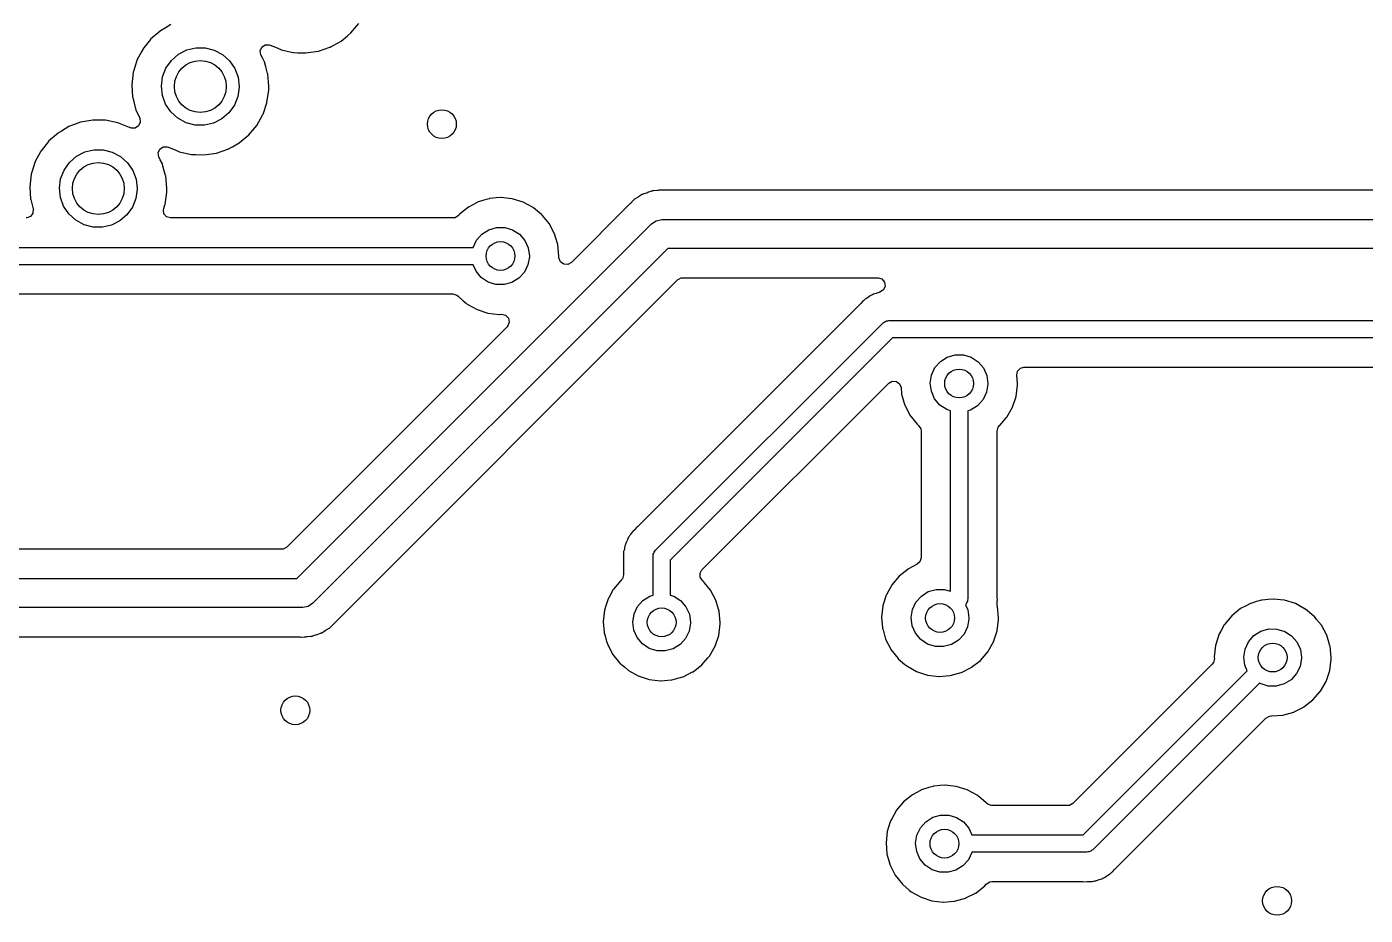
# Model space of a CAD drawing. Extents: x 123 to 292, y -246 to -33.
# Drawn here: x 183.81 to 207.01, y -121.92 to -106.52 of the extents above; entities that cross this region are included whole.
import ezdxf

# ---------------------------------------------------------------- set-up
doc = ezdxf.new("R2010")
doc.units = 0
doc.layers.add('BLACK', color=7, linetype='CONTINUOUS')

msp = doc.modelspace()

# ---------------------------------------------------------------- linework, layer by layer
at = {"layer": 'BLACK', "linetype": 'CONTINUOUS'}
for p, q in [((186.309, -106.479), (186.226, -106.528)), ((189.428, -106.624), (189.568, -106.457)), ((186.122, -106.59), (185.958, -106.734)), ((186.128, -106.587), (186.122, -106.59)), ((186.226, -106.528), (186.128, -106.587)), ((189.261, -106.764), (189.371, -106.672)), ((189.371, -106.672), (189.428, -106.624)), ((185.806, -106.937), (185.722, -107.097)), ((185.821, -106.91), (185.806, -106.937)), ((185.823, -106.904), (185.821, -106.91)), ((185.841, -106.882), (185.823, -106.904)), ((185.955, -106.738), (185.841, -106.882)), ((185.958, -106.734), (185.955, -106.738)), ((186.441, -106.994), (186.585, -106.919)), ((186.585, -106.919), (186.743, -106.881)), ((186.743, -106.881), (186.905, -106.882)), ((186.905, -106.882), (187.062, -106.922)), ((187.062, -106.922), (187.205, -106.998)), ((187.858, -106.935), (187.886, -106.87)), ((187.87, -107.005), (187.858, -106.935)), ((187.886, -106.87), (187.944, -106.83)), ((187.944, -106.83), (188.015, -106.828)), ((188.015, -106.828), (188.033, -106.834)), ((188.033, -106.834), (188.123, -106.872)), ((188.123, -106.872), (188.215, -106.912)), ((188.215, -106.912), (188.215, -106.912)), ((188.215, -106.912), (188.221, -106.914)), ((188.221, -106.914), (188.226, -106.916)), ((188.226, -106.916), (188.398, -106.955)), ((188.398, -106.955), (188.433, -106.962)), ((188.433, -106.962), (188.439, -106.963)), ((188.439, -106.963), (188.439, -106.963)), ((188.439, -106.963), (188.512, -106.966)), ((188.65, -106.971), (188.865, -106.94)), ((188.865, -106.94), (188.871, -106.938)), ((188.871, -106.938), (189.066, -106.872)), ((188.871, -106.938), (188.871, -106.938)), ((189.066, -106.872), (189.071, -106.87)), ((189.066, -106.872), (189.066, -106.872)), ((189.071, -106.87), (189.091, -106.859)), ((189.091, -106.859), (189.136, -106.834)), ((189.136, -106.834), (189.261, -106.764)), ((185.72, -107.102), (185.662, -107.292)), ((185.722, -107.097), (185.72, -107.102)), ((186.225, -107.233), (186.319, -107.1)), ((186.319, -107.1), (186.441, -106.994)), ((187.205, -106.998), (187.327, -107.105)), ((187.327, -107.105), (187.418, -107.239)), ((187.901, -107.066), (187.87, -107.005)), ((187.93, -107.126), (187.901, -107.066)), ((187.954, -107.212), (187.93, -107.126)), ((188.512, -106.966), (188.65, -106.971)), ((185.658, -107.305), (185.632, -107.521)), ((185.662, -107.292), (185.658, -107.305)), ((186.145, -107.545), (186.166, -107.384)), ((186.166, -107.384), (186.225, -107.233)), ((187.418, -107.239), (187.476, -107.391)), ((187.476, -107.391), (187.495, -107.552)), ((187.987, -107.328), (187.954, -107.212)), ((187.989, -107.335), (187.987, -107.328)), ((188.009, -107.552), (187.989, -107.335)), ((185.632, -107.521), (185.646, -107.738)), ((186.163, -107.706), (186.145, -107.545)), ((187.495, -107.566), (187.472, -107.726)), ((187.495, -107.552), (187.495, -107.566)), ((187.976, -107.829), (188.007, -107.614)), ((188.007, -107.614), (188.009, -107.552)), ((185.646, -107.738), (185.648, -107.743)), ((185.648, -107.743), (185.648, -107.743)), ((185.648, -107.743), (185.697, -107.938)), ((186.219, -107.858), (186.163, -107.706)), ((186.309, -107.993), (186.219, -107.858)), ((187.412, -107.877), (187.317, -108.009)), ((187.472, -107.726), (187.412, -107.877)), ((187.908, -108.03), (187.974, -107.835)), ((187.974, -107.835), (187.976, -107.829)), ((187.974, -107.835), (187.974, -107.835)), ((185.697, -107.938), (185.7, -107.949)), ((185.7, -107.949), (185.702, -107.954)), ((185.702, -107.954), (185.769, -108.099)), ((185.769, -108.099), (185.78, -108.169)), ((186.429, -108.102), (186.309, -107.993)), ((186.572, -108.179), (186.429, -108.102)), ((187.194, -108.114), (187.049, -108.187)), ((187.317, -108.009), (187.194, -108.114)), ((187.8, -108.225), (187.906, -108.035)), ((187.906, -108.035), (187.908, -108.03)), ((187.908, -108.03), (187.908, -108.03)), ((184.354, -108.358), (184.19, -108.501)), ((184.364, -108.352), (184.354, -108.358)), ((184.411, -108.324), (184.364, -108.352)), ((184.541, -108.247), (184.411, -108.324)), ((184.745, -108.171), (184.541, -108.247)), ((184.751, -108.171), (184.745, -108.171)), ((184.954, -108.136), (184.751, -108.171)), ((184.751, -108.171), (184.751, -108.171)), ((184.959, -108.135), (184.954, -108.136)), ((184.954, -108.136), (184.954, -108.136)), ((185.062, -108.136), (184.959, -108.135)), ((185.171, -108.137), (185.062, -108.136)), ((185.177, -108.138), (185.171, -108.137)), ((185.171, -108.137), (185.171, -108.137)), ((185.39, -108.18), (185.177, -108.138)), ((185.592, -108.261), (185.39, -108.18)), ((185.597, -108.264), (185.592, -108.261)), ((185.598, -108.264), (185.597, -108.264)), ((185.62, -108.273), (185.598, -108.264)), ((185.691, -108.272), (185.62, -108.273)), ((185.75, -108.234), (185.691, -108.272)), ((185.78, -108.169), (185.75, -108.234)), ((186.729, -108.221), (186.572, -108.179)), ((186.891, -108.223), (186.729, -108.221)), ((187.049, -108.187), (186.891, -108.223)), ((187.661, -108.392), (187.8, -108.225)), ((184.187, -108.506), (184.061, -108.665)), ((184.19, -108.501), (184.187, -108.506)), ((187.379, -108.595), (187.493, -108.531)), ((187.493, -108.531), (187.661, -108.392)), ((184.05, -108.683), (183.954, -108.865)), ((184.053, -108.677), (184.05, -108.683)), ((184.056, -108.672), (184.053, -108.677)), ((184.061, -108.665), (184.056, -108.672)), ((184.551, -108.868), (184.673, -108.761)), ((184.673, -108.761), (184.817, -108.687)), ((184.817, -108.687), (184.975, -108.649)), ((184.975, -108.649), (185.137, -108.65)), ((185.137, -108.65), (185.294, -108.689)), ((185.294, -108.689), (185.438, -108.765)), ((185.438, -108.765), (185.559, -108.873)), ((186.091, -108.703), (186.118, -108.638)), ((186.103, -108.773), (186.091, -108.703)), ((186.126, -108.821), (186.103, -108.773)), ((186.118, -108.638), (186.177, -108.598)), ((186.162, -108.894), (186.126, -108.821)), ((186.177, -108.598), (186.248, -108.595)), ((186.248, -108.595), (186.265, -108.602)), ((186.265, -108.602), (186.355, -108.64)), ((186.355, -108.64), (186.448, -108.68)), ((186.448, -108.68), (186.448, -108.68)), ((186.448, -108.68), (186.453, -108.682)), ((186.453, -108.682), (186.459, -108.683)), ((186.459, -108.683), (186.639, -108.724)), ((186.639, -108.724), (186.665, -108.73)), ((186.665, -108.73), (186.671, -108.73)), ((186.671, -108.73), (186.671, -108.73)), ((186.671, -108.73), (186.744, -108.733)), ((186.744, -108.733), (186.882, -108.739)), ((186.882, -108.739), (187.098, -108.708)), ((187.098, -108.708), (187.103, -108.706)), ((187.103, -108.706), (187.298, -108.639)), ((187.103, -108.706), (187.103, -108.706)), ((187.298, -108.639), (187.304, -108.638)), ((187.298, -108.639), (187.298, -108.639)), ((187.304, -108.638), (187.311, -108.633)), ((187.311, -108.633), (187.379, -108.595)), ((183.906, -109.022), (183.89, -109.072)), ((183.953, -108.87), (183.906, -109.022)), ((183.954, -108.865), (183.953, -108.87)), ((184.399, -109.152), (184.458, -109.001)), ((184.458, -109.001), (184.551, -108.868)), ((185.559, -108.873), (185.651, -109.007)), ((185.651, -109.007), (185.708, -109.159)), ((186.173, -108.932), (186.162, -108.894)), ((186.219, -109.096), (186.173, -108.932)), ((183.89, -109.072), (183.864, -109.288)), ((184.378, -109.312), (184.399, -109.152)), ((185.708, -109.159), (185.727, -109.32)), ((186.221, -109.103), (186.219, -109.096)), ((186.241, -109.32), (186.221, -109.103)), ((183.864, -109.288), (183.879, -109.505)), ((183.879, -109.505), (183.88, -109.511)), ((183.88, -109.511), (183.88, -109.511)), ((183.88, -109.511), (183.921, -109.674)), ((184.395, -109.474), (184.378, -109.312)), ((184.451, -109.626), (184.395, -109.474)), ((185.704, -109.494), (185.644, -109.645)), ((185.727, -109.334), (185.704, -109.494)), ((185.727, -109.32), (185.727, -109.334)), ((186.208, -109.597), (186.239, -109.382)), ((186.239, -109.382), (186.241, -109.32)), ((191.828, -109.496), (191.733, -109.524)), ((191.834, -109.495), (191.828, -109.496)), ((191.828, -109.496), (191.828, -109.496)), ((191.84, -109.494), (191.834, -109.495)), ((191.949, -109.484), (191.84, -109.494)), ((191.84, -109.494), (191.84, -109.494)), ((192.031, -109.477), (191.949, -109.484)), ((192.037, -109.477), (192.031, -109.477)), ((192.222, -109.497), (192.037, -109.477)), ((192.037, -109.477), (192.037, -109.477)), ((192.228, -109.497), (192.222, -109.497)), ((192.222, -109.497), (192.222, -109.497)), ((192.417, -109.556), (192.228, -109.497)), ((194.337, -109.516), (194.334, -109.519)), ((194.34, -109.514), (194.337, -109.516)), ((194.341, -109.514), (194.34, -109.514)), ((194.349, -109.506), (194.341, -109.514)), ((194.411, -109.469), (194.349, -109.506)), ((194.415, -109.466), (194.411, -109.469)), ((194.47, -109.43), (194.415, -109.466)), ((194.476, -109.426), (194.47, -109.43)), ((194.47, -109.43), (194.47, -109.43)), ((194.483, -109.424), (194.476, -109.426)), ((194.488, -109.421), (194.483, -109.424)), ((194.494, -109.418), (194.488, -109.421)), ((194.5, -109.415), (194.494, -109.418)), ((194.507, -109.412), (194.5, -109.415)), ((194.57, -109.392), (194.507, -109.412)), ((194.507, -109.412), (194.507, -109.412)), ((194.574, -109.391), (194.57, -109.392)), ((194.642, -109.366), (194.574, -109.391)), ((194.65, -109.365), (194.642, -109.366)), ((194.655, -109.364), (194.65, -109.365)), ((194.661, -109.362), (194.655, -109.364)), ((194.668, -109.36), (194.661, -109.362)), ((194.676, -109.36), (194.668, -109.36)), ((194.741, -109.354), (194.676, -109.36)), ((194.676, -109.36), (194.676, -109.36)), ((194.745, -109.354), (194.741, -109.354)), ((194.76, -109.352), (194.745, -109.354)), ((194.774, -109.35), (194.76, -109.352)), ((194.782, -109.35), (194.774, -109.35)), ((194.792, -109.35), (194.782, -109.35)), ((194.837, -109.346), (194.792, -109.35)), ((194.845, -109.346), (194.837, -109.346)), ((194.837, -109.346), (194.837, -109.346)), ((194.852, -109.347), (194.845, -109.346)), ((194.866, -109.349), (194.852, -109.347)), ((194.852, -109.347), (194.852, -109.347)), ((194.885, -109.35), (194.866, -109.349)), ((211.633, -109.35), (194.885, -109.35)), ((183.919, -109.745), (183.878, -109.804)), ((183.921, -109.674), (183.919, -109.745)), ((184.542, -109.761), (184.451, -109.626)), ((185.644, -109.645), (185.549, -109.776)), ((186.18, -109.688), (186.185, -109.665)), ((186.19, -109.758), (186.18, -109.688)), ((186.185, -109.665), (186.206, -109.602)), ((186.206, -109.602), (186.208, -109.597)), ((186.206, -109.602), (186.206, -109.602)), ((191.469, -109.642), (191.315, -109.766)), ((191.555, -109.597), (191.469, -109.642)), ((191.639, -109.553), (191.555, -109.597)), ((191.644, -109.55), (191.639, -109.553)), ((191.639, -109.553), (191.639, -109.553)), ((191.733, -109.524), (191.644, -109.55)), ((192.591, -109.65), (192.417, -109.556)), ((192.595, -109.654), (192.591, -109.65)), ((192.737, -109.771), (192.595, -109.654)), ((192.595, -109.654), (192.595, -109.654)), ((194.272, -109.582), (193.252, -110.602)), ((194.275, -109.579), (194.272, -109.582)), ((194.323, -109.528), (194.275, -109.579)), ((194.328, -109.523), (194.323, -109.528)), ((194.334, -109.519), (194.328, -109.523)), ((183.813, -109.831), (183.799, -109.831)), ((183.878, -109.804), (183.813, -109.831)), ((184.661, -109.87), (184.542, -109.761)), ((184.804, -109.947), (184.661, -109.87)), ((184.961, -109.988), (184.804, -109.947)), ((185.281, -109.955), (185.123, -109.991)), ((185.426, -109.882), (185.281, -109.955)), ((185.549, -109.776), (185.426, -109.882)), ((186.236, -109.811), (186.19, -109.758)), ((186.304, -109.831), (186.236, -109.811)), ((191.201, -109.831), (186.304, -109.831)), ((188.491, -116.082), (194.641, -109.932)), ((191.239, -109.826), (191.201, -109.831)), ((191.298, -109.786), (191.239, -109.826)), ((191.311, -109.771), (191.298, -109.786)), ((191.315, -109.766), (191.311, -109.771)), ((192.743, -109.776), (192.737, -109.771)), ((192.747, -109.781), (192.743, -109.776)), ((192.783, -109.824), (192.747, -109.781)), ((192.747, -109.781), (192.747, -109.781)), ((192.868, -109.929), (192.783, -109.824)), ((192.961, -110.104), (192.868, -109.929)), ((194.641, -109.932), (194.722, -109.878)), ((194.722, -109.878), (194.818, -109.859)), ((194.818, -109.859), (211.915, -109.859)), ((185.123, -109.991), (184.961, -109.988)), ((191.606, -110.215), (191.7, -110.109)), ((191.7, -110.109), (191.82, -110.034)), ((191.82, -110.034), (191.956, -109.995)), ((191.956, -109.995), (192.098, -109.995)), ((192.098, -109.995), (192.234, -110.036)), ((192.234, -110.036), (192.353, -110.113)), ((192.353, -110.113), (192.445, -110.221)), ((192.984, -110.181), (192.961, -110.104)), ((193.012, -110.271), (192.984, -110.181)), ((169.226, -110.34), (191.548, -110.34)), ((194.922, -110.359), (188.772, -116.509)), ((191.548, -110.34), (191.606, -110.215)), ((192.445, -110.221), (192.504, -110.35)), ((192.504, -110.35), (192.524, -110.49)), ((193.018, -110.293), (193.012, -110.271)), ((193.037, -110.49), (193.018, -110.293)), ((211.913, -110.359), (194.922, -110.359)), ((191.549, -110.64), (169.164, -110.64)), ((191.6, -110.754), (191.549, -110.64)), ((192.5, -110.642), (192.439, -110.77)), ((192.524, -110.502), (192.5, -110.642)), ((192.524, -110.49), (192.524, -110.502)), ((193.037, -110.494), (193.037, -110.49)), ((193.037, -110.511), (193.037, -110.494)), ((193.037, -110.494), (193.037, -110.494)), ((193.037, -110.522), (193.037, -110.511)), ((193.062, -110.589), (193.037, -110.522)), ((193.119, -110.631), (193.062, -110.589)), ((193.19, -110.636), (193.119, -110.631)), ((193.252, -110.602), (193.19, -110.636)), ((189.141, -116.859), (195.095, -110.904)), ((191.691, -110.863), (191.6, -110.754)), ((191.809, -110.941), (191.691, -110.863)), ((192.343, -110.875), (192.223, -110.949)), ((192.439, -110.77), (192.343, -110.875)), ((195.095, -110.904), (195.158, -110.87)), ((195.158, -110.87), (195.184, -110.867)), ((195.184, -110.867), (198.569, -110.867)), ((198.569, -110.867), (198.637, -110.888)), ((198.637, -110.888), (198.683, -110.941)), ((191.944, -110.984), (191.809, -110.941)), ((192.086, -110.986), (191.944, -110.984)), ((192.223, -110.949), (192.086, -110.986)), ((198.536, -111.138), (198.491, -111.151)), ((198.547, -111.134), (198.536, -111.138)), ((198.583, -111.12), (198.547, -111.134)), ((198.59, -111.117), (198.583, -111.12)), ((198.583, -111.12), (198.583, -111.12)), ((198.598, -111.116), (198.59, -111.117)), ((198.6, -111.116), (198.598, -111.116)), ((198.664, -111.076), (198.6, -111.116)), ((198.693, -111.011), (198.664, -111.076)), ((198.683, -110.941), (198.693, -111.011)), ((169.201, -111.148), (191.198, -111.148)), ((191.198, -111.148), (191.267, -111.169)), ((191.267, -111.169), (191.289, -111.187)), ((191.289, -111.187), (191.291, -111.189)), ((191.291, -111.189), (191.295, -111.194)), ((191.295, -111.194), (191.377, -111.264)), ((191.377, -111.264), (191.427, -111.307)), ((191.427, -111.307), (191.446, -111.322)), ((191.446, -111.322), (191.618, -111.419)), ((198.263, -111.321), (194.41, -115.173)), ((198.271, -111.312), (198.263, -111.321)), ((198.301, -111.276), (198.271, -111.312)), ((198.318, -111.264), (198.301, -111.276)), ((198.333, -111.251), (198.318, -111.264)), ((198.348, -111.236), (198.333, -111.251)), ((198.355, -111.232), (198.348, -111.236)), ((198.388, -111.212), (198.355, -111.232)), ((198.355, -111.232), (198.355, -111.232)), ((198.398, -111.206), (198.388, -111.212)), ((198.405, -111.201), (198.398, -111.206)), ((198.435, -111.178), (198.405, -111.201)), ((198.455, -111.17), (198.435, -111.178)), ((198.473, -111.162), (198.455, -111.17)), ((198.491, -111.151), (198.473, -111.162)), ((191.618, -111.419), (191.806, -111.48)), ((191.806, -111.48), (192.003, -111.503)), ((192.003, -111.503), (192.009, -111.503)), ((192.009, -111.503), (192.041, -111.5)), ((192.009, -111.503), (192.009, -111.503)), ((192.041, -111.5), (192.11, -111.515)), ((192.11, -111.515), (192.161, -111.565)), ((192.161, -111.565), (192.176, -111.634)), ((192.139, -111.715), (188.318, -115.537)), ((192.152, -111.701), (192.139, -111.715)), ((192.176, -111.634), (192.152, -111.701)), ((194.712, -115.591), (198.649, -111.654)), ((198.649, -111.654), (198.666, -111.644)), ((198.666, -111.644), (198.68, -111.63)), ((198.68, -111.63), (198.699, -111.625)), ((198.699, -111.625), (198.716, -111.615)), ((198.716, -111.615), (198.736, -111.615)), ((198.736, -111.615), (198.755, -111.61)), ((198.755, -111.61), (207.959, -111.61)), ((198.817, -111.91), (194.968, -115.759)), ((207.957, -111.91), (198.817, -111.91)), ((199.65, -112.319), (199.77, -112.243)), ((199.77, -112.243), (199.906, -112.204)), ((199.906, -112.204), (200.048, -112.205)), ((200.048, -112.205), (200.184, -112.246)), ((200.184, -112.246), (200.303, -112.323)), ((199.496, -112.554), (199.556, -112.425)), ((199.556, -112.425), (199.65, -112.319)), ((200.303, -112.323), (200.395, -112.43)), ((200.395, -112.43), (200.454, -112.559)), ((200.974, -112.557), (200.987, -112.487)), ((200.987, -112.487), (201.036, -112.436)), ((201.036, -112.436), (201.099, -112.418)), ((201.099, -112.418), (207.557, -112.418)), ((195.516, -115.93), (198.753, -112.693)), ((198.753, -112.693), (198.816, -112.659)), ((198.816, -112.659), (198.887, -112.664)), ((198.887, -112.664), (198.943, -112.706)), ((198.943, -112.706), (198.968, -112.771)), ((199.474, -112.694), (199.496, -112.554)), ((199.493, -112.834), (199.474, -112.694)), ((200.474, -112.712), (200.451, -112.852)), ((200.454, -112.559), (200.474, -112.7)), ((200.474, -112.7), (200.474, -112.712)), ((200.962, -112.924), (200.987, -112.728)), ((200.988, -112.7), (200.974, -112.557)), ((200.987, -112.728), (200.988, -112.7)), ((198.968, -112.771), (198.977, -112.874)), ((198.977, -112.874), (198.977, -112.883)), ((198.977, -112.883), (198.995, -112.945)), ((198.995, -112.945), (199.018, -113.023)), ((199.55, -112.964), (199.493, -112.834)), ((199.641, -113.073), (199.55, -112.964)), ((200.389, -112.979), (200.294, -113.084)), ((200.451, -112.852), (200.389, -112.979)), ((200.9, -113.112), (200.962, -112.924)), ((199.018, -113.023), (199.032, -113.073)), ((199.032, -113.073), (199.04, -113.088)), ((199.04, -113.088), (199.118, -113.241)), ((199.759, -113.151), (199.641, -113.073)), ((199.824, -113.171), (199.759, -113.151)), ((199.824, -116.301), (199.824, -113.171)), ((200.173, -113.159), (200.124, -113.172)), ((200.124, -113.172), (200.124, -116.434)), ((200.294, -113.084), (200.173, -113.159)), ((200.802, -113.284), (200.9, -113.112)), ((199.118, -113.241), (199.122, -113.249)), ((199.122, -113.249), (199.245, -113.404)), ((199.245, -113.404), (199.25, -113.408)), ((199.25, -113.408), (199.25, -113.408)), ((199.25, -113.408), (199.271, -113.426)), ((199.271, -113.426), (199.31, -113.485)), ((200.633, -113.525), (200.653, -113.457)), ((200.653, -113.457), (200.67, -113.436)), ((200.67, -113.436), (200.673, -113.434)), ((200.673, -113.434), (200.763, -113.33)), ((200.763, -113.33), (200.798, -113.289)), ((200.798, -113.289), (200.802, -113.284)), ((200.798, -113.289), (200.798, -113.289)), ((199.31, -113.485), (199.316, -113.522)), ((199.316, -113.522), (199.316, -115.721)), ((200.633, -116.397), (200.633, -113.525)), ((194.277, -115.314), (194.271, -115.326)), ((194.281, -115.307), (194.277, -115.314)), ((194.277, -115.314), (194.277, -115.314)), ((194.313, -115.273), (194.281, -115.307)), ((194.32, -115.264), (194.313, -115.273)), ((194.323, -115.261), (194.32, -115.264)), ((194.344, -115.24), (194.323, -115.261)), ((194.346, -115.237), (194.344, -115.24)), ((194.389, -115.191), (194.346, -115.237)), ((194.395, -115.186), (194.389, -115.191)), ((194.389, -115.191), (194.389, -115.191)), ((194.402, -115.181), (194.395, -115.186)), ((194.41, -115.173), (194.402, -115.181)), ((194.402, -115.181), (194.402, -115.181)), ((188.318, -115.537), (188.255, -115.571)), ((194.181, -115.512), (194.174, -115.552)), ((194.189, -115.492), (194.181, -115.512)), ((194.196, -115.473), (194.189, -115.492)), ((194.201, -115.453), (194.196, -115.473)), ((194.206, -115.444), (194.201, -115.453)), ((194.223, -115.412), (194.206, -115.444)), ((194.228, -115.402), (194.223, -115.412)), ((194.244, -115.366), (194.228, -115.402)), ((194.247, -115.359), (194.244, -115.366)), ((194.244, -115.366), (194.244, -115.366)), ((194.255, -115.349), (194.247, -115.359)), ((194.26, -115.342), (194.255, -115.349)), ((194.271, -115.326), (194.26, -115.342)), ((188.229, -115.573), (144.511, -115.573)), ((188.255, -115.571), (188.229, -115.573)), ((194.158, -115.655), (194.155, -115.676)), ((194.155, -115.676), (194.155, -115.684)), ((194.155, -115.684), (194.159, -115.722)), ((194.159, -115.635), (194.158, -115.655)), ((194.166, -115.588), (194.159, -115.614)), ((194.159, -115.614), (194.159, -115.635)), ((194.159, -115.722), (194.159, -115.734)), ((194.159, -115.734), (194.159, -116.015)), ((194.171, -115.569), (194.166, -115.588)), ((194.173, -115.557), (194.171, -115.569)), ((194.174, -115.552), (194.173, -115.557)), ((194.668, -115.697), (194.673, -115.678)), ((194.668, -116.368), (194.668, -115.697)), ((194.673, -115.658), (194.683, -115.641)), ((194.673, -115.678), (194.673, -115.658)), ((194.683, -115.641), (194.688, -115.622)), ((194.688, -115.622), (194.702, -115.608)), ((194.702, -115.608), (194.712, -115.591)), ((194.968, -115.759), (194.968, -116.368)), ((199.316, -115.721), (199.296, -115.789)), ((194.159, -116.015), (194.139, -116.083)), ((195.484, -115.986), (195.516, -115.93)), ((195.485, -116.057), (195.484, -115.986)), ((199.089, -115.916), (198.935, -116.04)), ((199.095, -115.913), (199.089, -115.916)), ((199.248, -115.833), (199.095, -115.913)), ((199.095, -115.913), (199.095, -115.913)), ((199.296, -115.789), (199.248, -115.833)), ((144.249, -116.082), (188.491, -116.082)), ((194.109, -116.116), (193.982, -116.267)), ((194.114, -116.112), (194.109, -116.116)), ((194.118, -116.108), (194.114, -116.112)), ((194.139, -116.083), (194.118, -116.107)), ((194.118, -116.107), (194.118, -116.108)), ((195.525, -116.116), (195.485, -116.057)), ((195.537, -116.126), (195.525, -116.116)), ((195.541, -116.131), (195.537, -116.126)), ((195.563, -116.157), (195.541, -116.131)), ((195.541, -116.131), (195.541, -116.131)), ((195.662, -116.279), (195.563, -116.157)), ((198.805, -116.197), (198.762, -116.274)), ((198.808, -116.191), (198.805, -116.197)), ((198.805, -116.197), (198.805, -116.197)), ((198.935, -116.04), (198.808, -116.191)), ((193.885, -116.447), (193.857, -116.534)), ((193.887, -116.441), (193.885, -116.447)), ((193.885, -116.447), (193.885, -116.447)), ((193.908, -116.403), (193.887, -116.441)), ((193.979, -116.273), (193.908, -116.403)), ((193.982, -116.267), (193.979, -116.273)), ((193.979, -116.273), (193.979, -116.273)), ((194.4, -116.565), (194.494, -116.459)), ((194.494, -116.459), (194.614, -116.384)), ((194.614, -116.384), (194.668, -116.368)), ((194.968, -116.368), (195.028, -116.386)), ((195.028, -116.386), (195.147, -116.463)), ((195.147, -116.463), (195.239, -116.571)), ((195.755, -116.454), (195.662, -116.279)), ((195.767, -116.495), (195.755, -116.454)), ((198.711, -116.37), (198.665, -116.514)), ((198.713, -116.365), (198.711, -116.37)), ((198.711, -116.37), (198.711, -116.37)), ((198.762, -116.274), (198.713, -116.365)), ((199.226, -116.489), (199.32, -116.383)), ((199.32, -116.383), (199.44, -116.307)), ((199.44, -116.307), (199.576, -116.268)), ((199.576, -116.268), (199.718, -116.269)), ((199.718, -116.269), (199.824, -116.301)), ((200.119, -116.472), (200.109, -116.49)), ((200.124, -116.434), (200.119, -116.453)), ((200.119, -116.453), (200.119, -116.472)), ((200.633, -116.408), (200.633, -116.397)), ((200.638, -116.454), (200.633, -116.408)), ((200.633, -116.495), (200.634, -116.476)), ((200.634, -116.476), (200.636, -116.462)), ((200.636, -116.462), (200.638, -116.454)), ((205.214, -116.456), (205.13, -116.481)), ((205.22, -116.454), (205.214, -116.456)), ((205.214, -116.456), (205.214, -116.456)), ((205.226, -116.454), (205.22, -116.454)), ((205.334, -116.444), (205.226, -116.454)), ((205.226, -116.454), (205.226, -116.454)), ((205.417, -116.436), (205.334, -116.444)), ((205.423, -116.437), (205.417, -116.436)), ((205.607, -116.456), (205.423, -116.437)), ((205.423, -116.437), (205.423, -116.437)), ((205.614, -116.457), (205.607, -116.456)), ((205.607, -116.456), (205.607, -116.456)), ((205.803, -116.515), (205.614, -116.457)), ((188.595, -116.582), (144.145, -116.582)), ((188.691, -116.563), (188.595, -116.582)), ((188.772, -116.509), (188.691, -116.563)), ((193.827, -116.629), (193.805, -116.826)), ((193.857, -116.534), (193.827, -116.629)), ((194.318, -116.834), (194.34, -116.694)), ((194.34, -116.694), (194.4, -116.565)), ((195.239, -116.571), (195.298, -116.7)), ((195.298, -116.7), (195.318, -116.84)), ((195.803, -116.613), (195.767, -116.495)), ((195.812, -116.643), (195.803, -116.613)), ((195.831, -116.84), (195.812, -116.643)), ((198.653, -116.553), (198.631, -116.75)), ((198.665, -116.514), (198.653, -116.553)), ((199.144, -116.758), (199.166, -116.618)), ((199.166, -116.618), (199.226, -116.489)), ((200.09, -116.523), (200.083, -116.534)), ((200.083, -116.534), (200.124, -116.623)), ((200.104, -116.509), (200.09, -116.523)), ((200.109, -116.49), (200.104, -116.509)), ((200.124, -116.623), (200.144, -116.764)), ((200.633, -116.517), (200.633, -116.495)), ((200.636, -116.555), (200.633, -116.517)), ((200.633, -116.517), (200.633, -116.517)), ((200.636, -116.561), (200.635, -116.555)), ((200.635, -116.555), (200.636, -116.555)), ((200.638, -116.567), (200.636, -116.561)), ((200.657, -116.764), (200.638, -116.567)), ((204.855, -116.602), (204.701, -116.726)), ((204.948, -116.553), (204.855, -116.602)), ((205.025, -116.513), (204.948, -116.553)), ((205.03, -116.51), (205.025, -116.513)), ((205.025, -116.513), (205.025, -116.513)), ((205.13, -116.481), (205.03, -116.51)), ((205.976, -116.609), (205.803, -116.515)), ((205.981, -116.613), (205.976, -116.609)), ((206.123, -116.73), (205.981, -116.613)), ((205.981, -116.613), (205.981, -116.613)), ((189.002, -116.972), (189.064, -116.935)), ((189.064, -116.935), (189.072, -116.927)), ((189.072, -116.927), (189.073, -116.927)), ((189.073, -116.927), (189.076, -116.925)), ((189.076, -116.925), (189.079, -116.922)), ((189.079, -116.922), (189.085, -116.918)), ((189.085, -116.918), (189.138, -116.862)), ((189.138, -116.862), (189.141, -116.859)), ((193.805, -116.826), (193.805, -116.832)), ((193.805, -116.832), (193.821, -117.015)), ((194.336, -116.974), (194.318, -116.834)), ((195.318, -116.852), (195.294, -116.992)), ((195.318, -116.84), (195.318, -116.852)), ((195.806, -117.065), (195.831, -116.868)), ((195.831, -116.868), (195.831, -116.84)), ((198.631, -116.75), (198.631, -116.756)), ((198.631, -116.756), (198.646, -116.935)), ((198.646, -116.935), (198.647, -116.947)), ((199.162, -116.898), (199.144, -116.758)), ((199.22, -117.028), (199.162, -116.898)), ((200.12, -116.916), (200.059, -117.043)), ((200.144, -116.776), (200.12, -116.916)), ((200.144, -116.764), (200.144, -116.776)), ((200.632, -116.988), (200.657, -116.792)), ((200.657, -116.792), (200.657, -116.764)), ((204.571, -116.882), (204.51, -116.992)), ((204.574, -116.877), (204.571, -116.882)), ((204.571, -116.882), (204.571, -116.882)), ((204.701, -116.726), (204.574, -116.877)), ((206.129, -116.736), (206.123, -116.73)), ((206.133, -116.74), (206.129, -116.736)), ((206.172, -116.789), (206.133, -116.74)), ((206.133, -116.74), (206.133, -116.74)), ((206.254, -116.889), (206.172, -116.789)), ((206.347, -117.063), (206.254, -116.889)), ((158.93, -117.09), (188.528, -117.09)), ((188.528, -117.09), (188.547, -117.092)), ((188.547, -117.092), (188.561, -117.094)), ((188.561, -117.094), (188.561, -117.094)), ((188.561, -117.094), (188.568, -117.095)), ((188.568, -117.095), (188.576, -117.095)), ((188.576, -117.095), (188.621, -117.091)), ((188.576, -117.095), (188.576, -117.095)), ((188.621, -117.091), (188.631, -117.09)), ((188.631, -117.09), (188.639, -117.09)), ((188.639, -117.09), (188.653, -117.089)), ((188.653, -117.089), (188.668, -117.087)), ((188.668, -117.087), (188.672, -117.087)), ((188.672, -117.087), (188.737, -117.081)), ((188.737, -117.081), (188.737, -117.081)), ((188.737, -117.081), (188.745, -117.081)), ((188.745, -117.081), (188.752, -117.079)), ((188.752, -117.079), (188.758, -117.077)), ((188.758, -117.077), (188.763, -117.076)), ((188.763, -117.076), (188.771, -117.075)), ((188.771, -117.075), (188.839, -117.05)), ((188.839, -117.05), (188.843, -117.049)), ((188.843, -117.049), (188.906, -117.029)), ((188.906, -117.029), (188.913, -117.026)), ((188.906, -117.029), (188.906, -117.029)), ((188.913, -117.026), (188.919, -117.023)), ((188.919, -117.023), (188.925, -117.02)), ((188.925, -117.02), (188.93, -117.017)), ((188.93, -117.017), (188.937, -117.015)), ((188.937, -117.015), (188.968, -116.994)), ((188.968, -116.994), (188.998, -116.975)), ((188.998, -116.975), (189.002, -116.972)), ((193.821, -117.015), (193.821, -117.023)), ((193.821, -117.023), (193.836, -117.075)), ((193.836, -117.075), (193.863, -117.17)), ((193.863, -117.17), (193.876, -117.213)), ((194.394, -117.104), (194.336, -116.974)), ((194.485, -117.213), (194.394, -117.104)), ((195.233, -117.12), (195.137, -117.225)), ((195.294, -116.992), (195.233, -117.12)), ((195.744, -117.252), (195.806, -117.065)), ((198.647, -116.947), (198.655, -116.972)), ((198.655, -116.972), (198.699, -117.129)), ((198.699, -117.129), (198.702, -117.137)), ((198.702, -117.137), (198.705, -117.142)), ((198.705, -117.142), (198.789, -117.306)), ((199.311, -117.137), (199.22, -117.028)), ((199.429, -117.215), (199.311, -117.137)), ((199.963, -117.148), (199.843, -117.223)), ((200.059, -117.043), (199.963, -117.148)), ((200.57, -117.176), (200.632, -116.988)), ((204.477, -117.056), (204.423, -117.226)), ((204.478, -117.05), (204.477, -117.056)), ((204.477, -117.056), (204.477, -117.056)), ((204.51, -116.992), (204.478, -117.05)), ((204.932, -117.303), (204.992, -117.175)), ((204.992, -117.175), (205.086, -117.069)), ((205.086, -117.069), (205.206, -116.993)), ((205.206, -116.993), (205.342, -116.954)), ((205.342, -116.954), (205.484, -116.955)), ((205.484, -116.955), (205.62, -116.996)), ((205.62, -116.996), (205.738, -117.073)), ((205.738, -117.073), (205.831, -117.18)), ((206.371, -117.143), (206.347, -117.063)), ((206.402, -117.246), (206.371, -117.143)), ((193.876, -117.213), (193.889, -117.239)), ((193.889, -117.239), (193.963, -117.383)), ((193.963, -117.383), (193.966, -117.389)), ((193.966, -117.389), (194.089, -117.544)), ((194.603, -117.291), (194.485, -117.213)), ((194.738, -117.334), (194.603, -117.291)), ((194.88, -117.336), (194.738, -117.334)), ((195.017, -117.299), (194.88, -117.336)), ((195.137, -117.225), (195.017, -117.299)), ((195.646, -117.424), (195.744, -117.252)), ((198.789, -117.306), (198.792, -117.313)), ((198.792, -117.313), (198.915, -117.468)), ((199.564, -117.257), (199.429, -117.215)), ((199.706, -117.26), (199.564, -117.257)), ((199.843, -117.223), (199.706, -117.26)), ((200.343, -117.498), (200.472, -117.348)), ((200.472, -117.348), (200.57, -117.176)), ((204.419, -117.239), (204.397, -117.435)), ((204.423, -117.226), (204.419, -117.239)), ((204.91, -117.443), (204.932, -117.303)), ((205.831, -117.18), (205.89, -117.309)), ((205.89, -117.309), (205.91, -117.45)), ((206.404, -117.253), (206.402, -117.246)), ((206.423, -117.45), (206.404, -117.253)), ((194.089, -117.544), (194.094, -117.548)), ((194.094, -117.548), (194.094, -117.548)), ((194.094, -117.548), (194.178, -117.619)), ((194.178, -117.619), (194.24, -117.672)), ((195.361, -117.696), (195.517, -117.574)), ((195.517, -117.574), (195.621, -117.453)), ((195.621, -117.453), (195.642, -117.429)), ((195.642, -117.429), (195.646, -117.424)), ((195.642, -117.429), (195.642, -117.429)), ((198.915, -117.468), (198.92, -117.472)), ((198.92, -117.472), (198.92, -117.472)), ((198.92, -117.472), (199.034, -117.569)), ((199.034, -117.569), (199.066, -117.596)), ((199.066, -117.596), (199.238, -117.692)), ((200.016, -117.706), (200.181, -117.622)), ((200.181, -117.622), (200.187, -117.619)), ((200.181, -117.622), (200.181, -117.622)), ((200.187, -117.619), (200.343, -117.498)), ((204.363, -117.566), (201.948, -119.98)), ((204.385, -117.535), (204.363, -117.566)), ((204.399, -117.466), (204.385, -117.535)), ((204.397, -117.435), (204.397, -117.442)), ((204.397, -117.442), (204.399, -117.466)), ((204.928, -117.584), (204.91, -117.443)), ((204.969, -117.678), (204.928, -117.584)), ((205.886, -117.602), (205.824, -117.729)), ((205.91, -117.462), (205.886, -117.602)), ((205.91, -117.45), (205.91, -117.462)), ((206.398, -117.674), (206.423, -117.478)), ((206.423, -117.478), (206.423, -117.45)), ((194.24, -117.672), (194.412, -117.769)), ((194.412, -117.769), (194.6, -117.83)), ((194.6, -117.83), (194.797, -117.853)), ((194.797, -117.853), (194.803, -117.853)), ((194.803, -117.853), (194.988, -117.838)), ((194.803, -117.853), (194.803, -117.853)), ((194.988, -117.838), (194.988, -117.838)), ((194.988, -117.838), (194.994, -117.838)), ((194.994, -117.838), (195.184, -117.785)), ((195.184, -117.785), (195.19, -117.782)), ((195.19, -117.782), (195.355, -117.698)), ((195.19, -117.782), (195.19, -117.782)), ((195.355, -117.698), (195.361, -117.696)), ((195.355, -117.698), (195.355, -117.698)), ((199.238, -117.692), (199.426, -117.754)), ((199.426, -117.754), (199.623, -117.777)), ((199.623, -117.777), (199.629, -117.776)), ((199.629, -117.776), (199.814, -117.762)), ((199.629, -117.776), (199.629, -117.776)), ((199.814, -117.762), (199.814, -117.762)), ((199.814, -117.762), (199.82, -117.762)), ((199.82, -117.762), (200.01, -117.709)), ((200.01, -117.709), (200.016, -117.706)), ((200.016, -117.706), (200.016, -117.706)), ((202.122, -120.525), (204.969, -117.678)), ((205.729, -117.834), (205.608, -117.908)), ((205.824, -117.729), (205.729, -117.834)), ((206.238, -118.034), (206.336, -117.862)), ((206.336, -117.862), (206.398, -117.674)), ((205.18, -117.891), (202.29, -120.781)), ((205.195, -117.901), (205.18, -117.891)), ((205.33, -117.943), (205.195, -117.901)), ((205.472, -117.946), (205.33, -117.943)), ((205.608, -117.908), (205.472, -117.946)), ((206.109, -118.183), (206.233, -118.04)), ((206.233, -118.04), (206.234, -118.038)), ((206.234, -118.038), (206.238, -118.034)), ((206.234, -118.038), (206.234, -118.038)), ((205.782, -118.392), (205.947, -118.308)), ((205.947, -118.308), (205.953, -118.305)), ((205.947, -118.308), (205.947, -118.308)), ((205.953, -118.305), (206.109, -118.183)), ((202.676, -121.115), (205.292, -118.499)), ((205.292, -118.499), (205.354, -118.465)), ((205.354, -118.465), (205.383, -118.462)), ((205.383, -118.462), (205.389, -118.463)), ((205.389, -118.463), (205.395, -118.462)), ((205.395, -118.462), (205.58, -118.448)), ((205.395, -118.462), (205.395, -118.462)), ((205.58, -118.448), (205.58, -118.448)), ((205.58, -118.448), (205.586, -118.448)), ((205.586, -118.448), (205.776, -118.394)), ((205.776, -118.394), (205.782, -118.392)), ((205.782, -118.392), (205.782, -118.392)), ((199.451, -119.703), (199.341, -119.736)), ((199.524, -119.682), (199.451, -119.703)), ((199.53, -119.68), (199.524, -119.682)), ((199.524, -119.682), (199.524, -119.682)), ((199.536, -119.679), (199.53, -119.68)), ((199.646, -119.669), (199.536, -119.679)), ((199.536, -119.679), (199.536, -119.679)), ((199.727, -119.662), (199.646, -119.669)), ((199.733, -119.663), (199.727, -119.662)), ((199.918, -119.682), (199.733, -119.663)), ((199.733, -119.663), (199.733, -119.663)), ((199.924, -119.683), (199.918, -119.682)), ((199.918, -119.682), (199.918, -119.682)), ((200.113, -119.741), (199.924, -119.683)), ((199.011, -119.951), (198.884, -120.103)), ((199.165, -119.827), (199.011, -119.951)), ((199.244, -119.786), (199.165, -119.827)), ((199.335, -119.739), (199.244, -119.786)), ((199.341, -119.736), (199.335, -119.739)), ((199.335, -119.739), (199.335, -119.739)), ((200.287, -119.835), (200.113, -119.741)), ((200.292, -119.839), (200.287, -119.835)), ((200.322, -119.865), (200.292, -119.839)), ((200.292, -119.839), (200.292, -119.839)), ((200.439, -119.961), (200.322, -119.865)), ((198.881, -120.108), (198.807, -120.243)), ((198.884, -120.103), (198.881, -120.108)), ((198.881, -120.108), (198.881, -120.108)), ((199.516, -120.219), (199.652, -120.18)), ((199.652, -120.18), (199.794, -120.181)), ((199.794, -120.181), (199.93, -120.222)), ((200.443, -119.966), (200.439, -119.961)), ((200.447, -119.971), (200.443, -119.966)), ((200.443, -119.966), (200.443, -119.966)), ((200.476, -119.997), (200.447, -119.971)), ((200.544, -120.017), (200.476, -119.997)), ((201.859, -120.017), (200.544, -120.017)), ((201.886, -120.014), (201.859, -120.017)), ((201.948, -119.98), (201.886, -120.014)), ((198.746, -120.409), (198.729, -120.465)), ((198.787, -120.282), (198.746, -120.409)), ((198.789, -120.276), (198.787, -120.282)), ((198.787, -120.282), (198.787, -120.282)), ((198.807, -120.243), (198.789, -120.276)), ((199.242, -120.529), (199.302, -120.401)), ((199.302, -120.401), (199.396, -120.295)), ((199.396, -120.295), (199.516, -120.219)), ((199.93, -120.222), (200.049, -120.299)), ((200.049, -120.299), (200.141, -120.406)), ((200.141, -120.406), (200.196, -120.525)), ((198.729, -120.465), (198.707, -120.661)), ((199.22, -120.669), (199.242, -120.529)), ((200.196, -120.525), (202.122, -120.525)), ((198.707, -120.661), (198.723, -120.858)), ((198.723, -120.858), (198.778, -121.048)), ((199.239, -120.81), (199.22, -120.669)), ((199.296, -120.94), (199.239, -120.81)), ((200.197, -120.827), (200.135, -120.955)), ((202.184, -120.825), (200.197, -120.825)), ((200.197, -120.825), (200.197, -120.827)), ((202.203, -120.82), (202.184, -120.825)), ((202.223, -120.82), (202.203, -120.82)), ((202.24, -120.81), (202.223, -120.82)), ((202.259, -120.805), (202.24, -120.81)), ((202.273, -120.791), (202.259, -120.805)), ((202.29, -120.781), (202.273, -120.791)), ((198.778, -121.048), (198.868, -121.224)), ((199.387, -121.048), (199.296, -120.94)), ((199.505, -121.127), (199.387, -121.048)), ((200.04, -121.06), (199.919, -121.134)), ((200.135, -120.955), (200.04, -121.06)), ((202.668, -121.124), (202.676, -121.115)), ((198.868, -121.224), (198.991, -121.379)), ((199.64, -121.169), (199.505, -121.127)), ((199.782, -121.172), (199.64, -121.169)), ((199.919, -121.134), (199.782, -121.172)), ((200.446, -121.378), (200.506, -121.339)), ((200.506, -121.339), (200.542, -121.334)), ((200.542, -121.334), (202.102, -121.334)), ((202.102, -121.334), (202.114, -121.334)), ((202.114, -121.334), (202.114, -121.334)), ((202.114, -121.334), (202.122, -121.336)), ((202.122, -121.336), (202.192, -121.334)), ((202.192, -121.334), (202.196, -121.334)), ((202.196, -121.334), (202.225, -121.334)), ((202.225, -121.334), (202.23, -121.333)), ((202.23, -121.333), (202.242, -121.332)), ((202.242, -121.332), (202.288, -121.331)), ((202.288, -121.331), (202.308, -121.325)), ((202.308, -121.325), (202.328, -121.321)), ((202.328, -121.321), (202.335, -121.32)), ((202.335, -121.32), (202.341, -121.319)), ((202.341, -121.319), (202.349, -121.318)), ((202.341, -121.319), (202.341, -121.319)), ((202.349, -121.318), (202.356, -121.315)), ((202.356, -121.315), (202.392, -121.301)), ((202.356, -121.315), (202.356, -121.315)), ((202.392, -121.301), (202.403, -121.297)), ((202.403, -121.297), (202.448, -121.285)), ((202.448, -121.285), (202.466, -121.274)), ((202.466, -121.274), (202.484, -121.265)), ((202.484, -121.265), (202.504, -121.257)), ((202.504, -121.257), (202.541, -121.23)), ((202.541, -121.23), (202.551, -121.223)), ((202.551, -121.223), (202.584, -121.204)), ((202.584, -121.204), (202.591, -121.2)), ((202.584, -121.204), (202.584, -121.204)), ((202.591, -121.2), (202.606, -121.185)), ((202.606, -121.185), (202.621, -121.172)), ((202.621, -121.172), (202.632, -121.164)), ((202.632, -121.164), (202.638, -121.159)), ((202.638, -121.159), (202.668, -121.124)), ((198.991, -121.379), (198.996, -121.383)), ((198.996, -121.383), (198.996, -121.383)), ((198.996, -121.383), (199.109, -121.479)), ((199.109, -121.479), (199.142, -121.508)), ((199.142, -121.508), (199.314, -121.604)), ((200.092, -121.617), (200.258, -121.534)), ((200.258, -121.534), (200.263, -121.531)), ((200.258, -121.534), (200.258, -121.534)), ((200.263, -121.531), (200.419, -121.409)), ((200.419, -121.409), (200.446, -121.378)), ((199.314, -121.604), (199.503, -121.665)), ((199.503, -121.665), (199.699, -121.689)), ((199.699, -121.689), (199.705, -121.688)), ((199.705, -121.688), (199.89, -121.674)), ((199.705, -121.688), (199.705, -121.688)), ((199.89, -121.674), (199.896, -121.673)), ((199.89, -121.674), (199.89, -121.674)), ((199.896, -121.673), (200.087, -121.62)), ((200.087, -121.62), (200.092, -121.617)), ((200.092, -121.617), (200.092, -121.617))]:
    msp.add_line(p, q, dxfattribs=at)
at = {"layer": 'BLACK'}
for centre, radius in [((186.82, -107.552), 0.45), ((191.008, -108.204), 0.25), ((185.052, -109.32), 0.45), ((192.024, -110.49), 0.25), ((199.974, -112.7), 0.25), ((194.818, -116.84), 0.25), ((199.644, -116.764), 0.25), ((205.41, -117.45), 0.25), ((188.468, -118.364), 0.25), ((199.72, -120.675), 0.25), ((205.486, -121.666), 0.25)]:
    msp.add_circle(centre, radius, dxfattribs=at)

doc.saveas('drawing.dxf')
